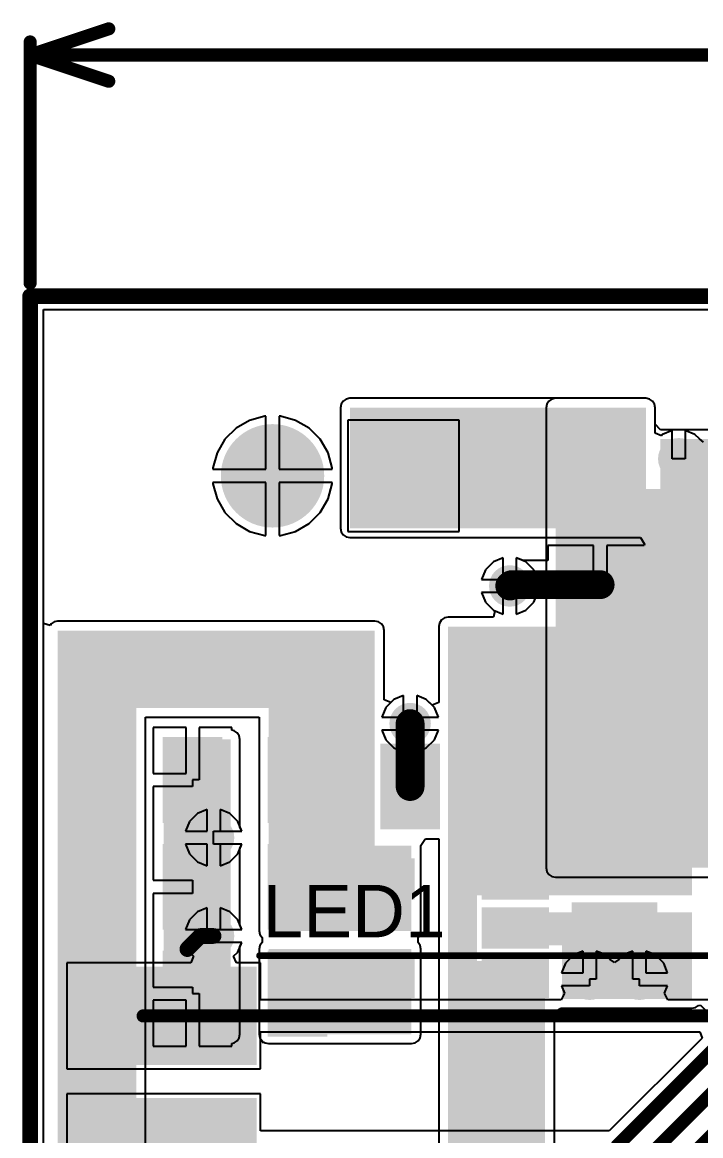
# Model space of a CAD drawing. Header units: millimetres. Extents: x -1231 to 5080, y -1243 to 680.
# Drawn here: x -1.85 to 11.3, y 32.78 to 54.36 of the extents above; entities that cross this region are included whole.
import ezdxf

# ---------------------------------------------------------------- set-up
doc = ezdxf.new("R2010")
doc.units = ezdxf.units.MM
for name, color, linetype in [('BottomLayer', 5, 'Continuous'), ('BottomPaste', 16, 'Continuous'), ('BottomSolder', 6, 'Continuous'), ('Mechanical1', 6, 'Continuous'), ('Mechanical2', 216, 'Continuous'), ('MultiLayer', 9, 'Continuous'), ('PadHoleLayer', 156, 'Continuous'), ('TopLayer', 1, 'Continuous'), ('TopOverlay', 2, 'Continuous'), ('TopPaste', 8, 'Continuous'), ('TopSolder', 216, 'Continuous'), ('ViaHoleLayer', 16, 'Continuous')]:
    doc.layers.add(name, color=color, linetype=linetype)
doc.styles.add('Arial', font='', dxfattribs={"height": 0.2})
doc.styles.get('Arial').set_extended_font_data('Arial')

# ---------------------------------------------------------------- blocks, each defined once
blk = doc.blocks.new('ACDC56_41SURKWA_F01_20')
at = {"layer": 'TopLayer'}
for points in [[(11.2, -9.74), (7.8, -9.74), (7.8, -8.04), (11.2, -8.04)], [(11.2, -12.28), (7.8, -12.28), (7.8, -10.58), (11.2, -10.58)]]:
    blk.add_hatch(color=1, dxfattribs=at).paths.add_polyline_path(points)
at = {"layer": 'TopPaste'}
for points in [[(11.2, -9.74), (7.8, -9.74), (7.8, -8.04), (11.2, -8.04)], [(11.2, -12.28), (7.8, -12.28), (7.8, -10.58), (11.2, -10.58)]]:
    blk.add_hatch(color=8, dxfattribs=at).paths.add_polyline_path(points)
at = {"layer": 'TopSolder'}
for points in [[(11.302, -9.842), (7.698, -9.842), (7.698, -7.938), (11.302, -7.938)], [(11.302, -12.382), (7.698, -12.382), (7.698, -10.478), (11.302, -10.478)]]:
    blk.add_hatch(color=216, dxfattribs=at).paths.add_polyline_path(points)
at = {"layer": 'TopOverlay', "const_width": 0.127}
blk.add_lwpolyline([(7.645, -12.598), (-7.696, -12.598)], dxfattribs=at)
at = {"layer": 'TopOverlay', "const_width": 0.0635}
blk.add_lwpolyline([(7.614, -12.598, 1), (7.677, -12.598, 1)], format="xyb", close=True, dxfattribs=at)
blk = doc.blocks.new('CAP_0805_B_34')
at = {"layer": 'BottomLayer'}
for points in [[(-1.524, 0.762), (-0.508, 0.762), (-0.508, -0.762), (-1.524, -0.762)], [(0.508, 0.762), (1.524, 0.762), (1.524, -0.762), (0.508, -0.762)]]:
    blk.add_hatch(color=5, dxfattribs=at).paths.add_polyline_path(points)
at = {"layer": 'BottomPaste'}
for points in [[(-1.524, 0.762), (-0.508, 0.762), (-0.508, -0.762), (-1.524, -0.762)], [(0.508, 0.762), (1.524, 0.762), (1.524, -0.762), (0.508, -0.762)]]:
    blk.add_hatch(color=16, dxfattribs=at).paths.add_polyline_path(points)
at = {"layer": 'BottomSolder'}
for points in [[(-1.594, 0.832), (-0.438, 0.832), (-0.438, -0.832), (-1.594, -0.832)], [(0.438, 0.832), (1.594, 0.832), (1.594, -0.832), (0.438, -0.832)]]:
    blk.add_hatch(color=6, dxfattribs=at).paths.add_polyline_path(points)
blk = doc.blocks.new('SOT_23_5_B_38')
at = {"layer": 'BottomLayer'}
for points in [[(-1.85, 1.25), (-0.75, 1.25), (-0.75, 0.65), (-1.85, 0.65)], [(0.75, 1.25), (1.85, 1.25), (1.85, 0.65), (0.75, 0.65)], [(-1.85, 0.3), (-0.75, 0.3), (-0.75, -0.3), (-1.85, -0.3)], [(-1.85, -0.65), (-0.75, -0.65), (-0.75, -1.25), (-1.85, -1.25)], [(0.75, -0.65), (1.85, -0.65), (1.85, -1.25), (0.75, -1.25)]]:
    blk.add_hatch(color=5, dxfattribs=at).paths.add_polyline_path(points)
at = {"layer": 'BottomPaste'}
for points in [[(-1.85, 1.25), (-0.75, 1.25), (-0.75, 0.65), (-1.85, 0.65)], [(0.75, 1.25), (1.85, 1.25), (1.85, 0.65), (0.75, 0.65)], [(-1.85, 0.3), (-0.75, 0.3), (-0.75, -0.3), (-1.85, -0.3)], [(-1.85, -0.65), (-0.75, -0.65), (-0.75, -1.25), (-1.85, -1.25)], [(0.75, -0.65), (1.85, -0.65), (1.85, -1.25), (0.75, -1.25)]]:
    blk.add_hatch(color=16, dxfattribs=at).paths.add_polyline_path(points)
at = {"layer": 'BottomSolder'}
for points in [[(-1.952, 1.352), (-0.648, 1.352), (-0.648, 0.548), (-1.952, 0.548)], [(0.648, 1.352), (1.952, 1.352), (1.952, 0.548), (0.648, 0.548)], [(-1.952, 0.402), (-0.648, 0.402), (-0.648, -0.402), (-1.952, -0.402)], [(-1.952, -0.548), (-0.648, -0.548), (-0.648, -1.352), (-1.952, -1.352)], [(0.648, -0.548), (1.952, -0.548), (1.952, -1.352), (0.648, -1.352)]]:
    blk.add_hatch(color=6, dxfattribs=at).paths.add_polyline_path(points)
blk = doc.blocks.new('022232021_B_51')
at = {"layer": 'BottomLayer'}
blk.add_hatch(color=5, dxfattribs=at).paths.add_polyline_path([(-2.17, 0.9), (-0.37, 0.9), (-0.37, -0.9), (-2.17, -0.9)])
h = blk.add_hatch(color=5, dxfattribs=at)
edge = h.paths.add_edge_path()
edge.add_arc((1.27, 0), 0.9, 0, 360)
at = {"layer": 'BottomSolder'}
blk.add_hatch(color=6, dxfattribs=at).paths.add_polyline_path([(-2.272, 1.002), (-0.268, 1.002), (-0.268, -1.002), (-2.272, -1.002)])
h = blk.add_hatch(color=6, dxfattribs=at)
edge = h.paths.add_edge_path()
edge.add_arc((1.27, 0), 1.002, 0, 360)
at = {"layer": 'MultiLayer'}
blk.add_hatch(color=9, dxfattribs=at).paths.add_polyline_path([(-2.17, 0.9), (-0.37, 0.9), (-0.37, -0.9), (-2.17, -0.9)])
h = blk.add_hatch(color=9, dxfattribs=at)
edge = h.paths.add_edge_path()
edge.add_arc((1.27, 0), 0.9, 0, 360)
at = {"layer": 'PadHoleLayer'}
h = blk.add_hatch(color=156, dxfattribs=at)
edge = h.paths.add_edge_path()
edge.add_arc((-1.27, 0), 0.51, 0, 360)
h = blk.add_hatch(color=156, dxfattribs=at)
edge = h.paths.add_edge_path()
edge.add_arc((1.27, 0), 0.51, 0, 360)
at = {"layer": 'TopLayer'}
blk.add_hatch(color=1, dxfattribs=at).paths.add_polyline_path([(-2.17, 0.9), (-0.37, 0.9), (-0.37, -0.9), (-2.17, -0.9)])
h = blk.add_hatch(color=1, dxfattribs=at)
edge = h.paths.add_edge_path()
edge.add_arc((1.27, 0), 0.9, 0, 360)
at = {"layer": 'TopSolder'}
blk.add_hatch(color=216, dxfattribs=at).paths.add_polyline_path([(-2.272, 1.002), (-0.268, 1.002), (-0.268, -1.002), (-2.272, -1.002)])
h = blk.add_hatch(color=216, dxfattribs=at)
edge = h.paths.add_edge_path()
edge.add_arc((1.27, 0), 1.002, 0, 360)
blk = doc.blocks.new('CAP_0805_B_56')
at = {"layer": 'BottomLayer'}
for points in [[(-1.524, 0.762), (-0.508, 0.762), (-0.508, -0.762), (-1.524, -0.762)], [(0.508, 0.762), (1.524, 0.762), (1.524, -0.762), (0.508, -0.762)]]:
    blk.add_hatch(color=5, dxfattribs=at).paths.add_polyline_path(points)
at = {"layer": 'BottomPaste'}
for points in [[(-1.524, 0.762), (-0.508, 0.762), (-0.508, -0.762), (-1.524, -0.762)], [(0.508, 0.762), (1.524, 0.762), (1.524, -0.762), (0.508, -0.762)]]:
    blk.add_hatch(color=16, dxfattribs=at).paths.add_polyline_path(points)
at = {"layer": 'BottomSolder'}
for points in [[(-1.594, 0.832), (-0.438, 0.832), (-0.438, -0.832), (-1.594, -0.832)], [(0.438, 0.832), (1.594, 0.832), (1.594, -0.832), (0.438, -0.832)]]:
    blk.add_hatch(color=6, dxfattribs=at).paths.add_polyline_path(points)
blk = doc.blocks.new('CAP_0805_B_73')
at = {"layer": 'BottomLayer'}
for points in [[(-1.524, 0.762), (-0.508, 0.762), (-0.508, -0.762), (-1.524, -0.762)], [(0.508, 0.762), (1.524, 0.762), (1.524, -0.762), (0.508, -0.762)]]:
    blk.add_hatch(color=5, dxfattribs=at).paths.add_polyline_path(points)
at = {"layer": 'BottomPaste'}
for points in [[(-1.524, 0.762), (-0.508, 0.762), (-0.508, -0.762), (-1.524, -0.762)], [(0.508, 0.762), (1.524, 0.762), (1.524, -0.762), (0.508, -0.762)]]:
    blk.add_hatch(color=16, dxfattribs=at).paths.add_polyline_path(points)
at = {"layer": 'BottomSolder'}
for points in [[(-1.594, 0.832), (-0.438, 0.832), (-0.438, -0.832), (-1.594, -0.832)], [(0.438, 0.832), (1.594, 0.832), (1.594, -0.832), (0.438, -0.832)]]:
    blk.add_hatch(color=6, dxfattribs=at).paths.add_polyline_path(points)
blk = doc.blocks.new('CAP_0805_B_74')
at = {"layer": 'BottomLayer'}
for points in [[(-1.524, 0.762), (-0.508, 0.762), (-0.508, -0.762), (-1.524, -0.762)], [(0.508, 0.762), (1.524, 0.762), (1.524, -0.762), (0.508, -0.762)]]:
    blk.add_hatch(color=5, dxfattribs=at).paths.add_polyline_path(points)
at = {"layer": 'BottomPaste'}
for points in [[(-1.524, 0.762), (-0.508, 0.762), (-0.508, -0.762), (-1.524, -0.762)], [(0.508, 0.762), (1.524, 0.762), (1.524, -0.762), (0.508, -0.762)]]:
    blk.add_hatch(color=16, dxfattribs=at).paths.add_polyline_path(points)
at = {"layer": 'BottomSolder'}
for points in [[(-1.594, 0.832), (-0.438, 0.832), (-0.438, -0.832), (-1.594, -0.832)], [(0.438, 0.832), (1.594, 0.832), (1.594, -0.832), (0.438, -0.832)]]:
    blk.add_hatch(color=6, dxfattribs=at).paths.add_polyline_path(points)
blk = doc.blocks.new('CAP_0805_B_75')
at = {"layer": 'BottomLayer'}
for points in [[(-1.524, 0.762), (-0.508, 0.762), (-0.508, -0.762), (-1.524, -0.762)], [(0.508, 0.762), (1.524, 0.762), (1.524, -0.762), (0.508, -0.762)]]:
    blk.add_hatch(color=5, dxfattribs=at).paths.add_polyline_path(points)
at = {"layer": 'BottomPaste'}
for points in [[(-1.524, 0.762), (-0.508, 0.762), (-0.508, -0.762), (-1.524, -0.762)], [(0.508, 0.762), (1.524, 0.762), (1.524, -0.762), (0.508, -0.762)]]:
    blk.add_hatch(color=16, dxfattribs=at).paths.add_polyline_path(points)
at = {"layer": 'BottomSolder'}
for points in [[(-1.594, 0.832), (-0.438, 0.832), (-0.438, -0.832), (-1.594, -0.832)], [(0.438, 0.832), (1.594, 0.832), (1.594, -0.832), (0.438, -0.832)]]:
    blk.add_hatch(color=6, dxfattribs=at).paths.add_polyline_path(points)
blk = doc.blocks.new('CAP_0805_B_76')
at = {"layer": 'BottomLayer'}
for points in [[(-1.524, 0.762), (-0.508, 0.762), (-0.508, -0.762), (-1.524, -0.762)], [(0.508, 0.762), (1.524, 0.762), (1.524, -0.762), (0.508, -0.762)]]:
    blk.add_hatch(color=5, dxfattribs=at).paths.add_polyline_path(points)
at = {"layer": 'BottomPaste'}
for points in [[(-1.524, 0.762), (-0.508, 0.762), (-0.508, -0.762), (-1.524, -0.762)], [(0.508, 0.762), (1.524, 0.762), (1.524, -0.762), (0.508, -0.762)]]:
    blk.add_hatch(color=16, dxfattribs=at).paths.add_polyline_path(points)
at = {"layer": 'BottomSolder'}
for points in [[(-1.594, 0.832), (-0.438, 0.832), (-0.438, -0.832), (-1.594, -0.832)], [(0.438, 0.832), (1.594, 0.832), (1.594, -0.832), (0.438, -0.832)]]:
    blk.add_hatch(color=6, dxfattribs=at).paths.add_polyline_path(points)
blk = doc.blocks.new('CAP_0805_B_77')
at = {"layer": 'BottomLayer'}
for points in [[(-1.524, 0.762), (-0.508, 0.762), (-0.508, -0.762), (-1.524, -0.762)], [(0.508, 0.762), (1.524, 0.762), (1.524, -0.762), (0.508, -0.762)]]:
    blk.add_hatch(color=5, dxfattribs=at).paths.add_polyline_path(points)
at = {"layer": 'BottomPaste'}
for points in [[(-1.524, 0.762), (-0.508, 0.762), (-0.508, -0.762), (-1.524, -0.762)], [(0.508, 0.762), (1.524, 0.762), (1.524, -0.762), (0.508, -0.762)]]:
    blk.add_hatch(color=16, dxfattribs=at).paths.add_polyline_path(points)
at = {"layer": 'BottomSolder'}
for points in [[(-1.594, 0.832), (-0.438, 0.832), (-0.438, -0.832), (-1.594, -0.832)], [(0.438, 0.832), (1.594, 0.832), (1.594, -0.832), (0.438, -0.832)]]:
    blk.add_hatch(color=6, dxfattribs=at).paths.add_polyline_path(points)

msp = doc.modelspace()

# ---------------------------------------------------------------- hatches: boundary and pattern name
at = {"layer": 'BottomLayer'}
for points in [[(4.496, 44.552), (10.236, 44.552), (10.236, 46.888), (4.496, 46.888)], [(10.516, 43.764), (12.192, 43.764), (12.192, 46.279), (10.516, 46.279)], [(-1.168, 24.257), (0.356, 24.257), (0.356, 42.57), (-1.168, 42.57)], [(-1.168, 41.072), (4.978, 41.072), (4.978, 42.57), (-1.168, 42.57)], [(2.921, 36.749), (4.978, 36.749), (4.978, 42.57), (2.921, 42.57)], [(6.401, 35.535), (6.96, 35.535), (6.96, 42.647), (6.401, 42.647)], [(6.858, 37.44), (11.125, 37.44), (11.125, 42.647), (6.858, 42.647)], [(0.889, 34.747), (2.184, 34.747), (2.184, 40.462), (0.889, 40.462)], [(2.921, 36.749), (5.69, 36.749), (5.69, 38.4), (2.921, 38.4)], [(7.163, 36.474), (11.125, 36.474), (11.125, 37.109), (7.163, 37.109)], [(8.611, 35.433), (11.125, 35.433), (11.125, 37.109), (8.611, 37.109)], [(2.921, 34.747), (5.69, 34.747), (5.69, 36.398), (2.921, 36.398)], [(6.401, 19.228), (8.28, 19.228), (8.28, 36.17), (6.401, 36.17)]]:
    msp.add_hatch(color=5, dxfattribs=at).paths.add_polyline_path(points)
h = msp.add_hatch(color=5, dxfattribs=at)
edge = h.paths.add_edge_path()
edge.add_arc((8.865, 46.457), 0.3, 0, 360)
h = msp.add_hatch(color=5, dxfattribs=at)
edge = h.paths.add_edge_path()
edge.add_arc((9.83, 46.457), 0.3, 0, 360)
h = msp.add_hatch(color=5, dxfattribs=at)
edge = h.paths.add_edge_path()
edge.add_arc((10.871, 45.898), 0.3, 0, 360)
h = msp.add_hatch(color=5, dxfattribs=at)
edge = h.paths.add_edge_path()
edge.add_arc((7.595, 43.434), 0.3, 0, 360)
h = msp.add_hatch(color=5, dxfattribs=at)
edge = h.paths.add_edge_path()
edge.add_arc((5.664, 40.767), 0.3, 0, 360)
h = msp.add_hatch(color=5, dxfattribs=at)
edge = h.paths.add_edge_path()
edge.add_arc((10.77, 39.37), 0.3, 0, 360)
h = msp.add_hatch(color=5, dxfattribs=at)
edge = h.paths.add_edge_path()
edge.add_arc((1.854, 38.557), 0.3, 0, 360)
h = msp.add_hatch(color=5, dxfattribs=at)
edge = h.paths.add_edge_path()
edge.add_arc((10.77, 38.405), 0.3, 0, 360)
h = msp.add_hatch(color=5, dxfattribs=at)
edge = h.paths.add_edge_path()
edge.add_arc((1.854, 36.652), 0.3, 0, 360)
h = msp.add_hatch(color=5, dxfattribs=at)
edge = h.paths.add_edge_path()
edge.add_arc((9.144, 35.814), 0.3, 0, 360)
h = msp.add_hatch(color=5, dxfattribs=at)
edge = h.paths.add_edge_path()
edge.add_arc((10.109, 35.814), 0.3, 0, 360)
at = {"layer": 'BottomSolder'}
h = msp.add_hatch(color=6, dxfattribs=at)
edge = h.paths.add_edge_path()
edge.add_arc((8.865, 46.457), 0.402, 0, 360)
h = msp.add_hatch(color=6, dxfattribs=at)
edge = h.paths.add_edge_path()
edge.add_arc((9.83, 46.457), 0.402, 0, 360)
h = msp.add_hatch(color=6, dxfattribs=at)
edge = h.paths.add_edge_path()
edge.add_arc((10.871, 45.898), 0.402, 0, 360)
h = msp.add_hatch(color=6, dxfattribs=at)
edge = h.paths.add_edge_path()
edge.add_arc((7.595, 43.434), 0.402, 0, 360)
h = msp.add_hatch(color=6, dxfattribs=at)
edge = h.paths.add_edge_path()
edge.add_arc((5.664, 40.767), 0.402, 0, 360)
h = msp.add_hatch(color=6, dxfattribs=at)
edge = h.paths.add_edge_path()
edge.add_arc((10.77, 39.37), 0.402, 0, 360)
h = msp.add_hatch(color=6, dxfattribs=at)
edge = h.paths.add_edge_path()
edge.add_arc((1.854, 38.557), 0.402, 0, 360)
h = msp.add_hatch(color=6, dxfattribs=at)
edge = h.paths.add_edge_path()
edge.add_arc((10.77, 38.405), 0.402, 0, 360)
h = msp.add_hatch(color=6, dxfattribs=at)
edge = h.paths.add_edge_path()
edge.add_arc((1.854, 36.652), 0.402, 0, 360)
h = msp.add_hatch(color=6, dxfattribs=at)
edge = h.paths.add_edge_path()
edge.add_arc((9.144, 35.814), 0.402, 0, 360)
h = msp.add_hatch(color=6, dxfattribs=at)
edge = h.paths.add_edge_path()
edge.add_arc((10.109, 35.814), 0.402, 0, 360)
at = {"layer": 'TopLayer'}
for points in [[(8.484, 37.973), (10.236, 37.973), (10.236, 46.888), (8.484, 46.888)], [(8.611, 43.79), (17.958, 43.79), (17.958, 45.314), (8.611, 45.314)], [(8.611, 37.973), (12.548, 37.973), (12.548, 44.806), (8.611, 44.806)]]:
    msp.add_hatch(color=1, dxfattribs=at).paths.add_polyline_path(points)
h = msp.add_hatch(color=1, dxfattribs=at)
edge = h.paths.add_edge_path()
edge.add_arc((8.865, 46.457), 0.3, 0, 360)
h = msp.add_hatch(color=1, dxfattribs=at)
edge = h.paths.add_edge_path()
edge.add_arc((9.83, 46.457), 0.3, 0, 360)
h = msp.add_hatch(color=1, dxfattribs=at)
edge = h.paths.add_edge_path()
edge.add_arc((10.871, 45.898), 0.3, 0, 360)
h = msp.add_hatch(color=1, dxfattribs=at)
edge = h.paths.add_edge_path()
edge.add_arc((7.595, 43.434), 0.3, 0, 360)
h = msp.add_hatch(color=1, dxfattribs=at)
edge = h.paths.add_edge_path()
edge.add_arc((5.664, 40.767), 0.3, 0, 360)
h = msp.add_hatch(color=1, dxfattribs=at)
edge = h.paths.add_edge_path()
edge.add_arc((10.77, 39.37), 0.3, 0, 360)
h = msp.add_hatch(color=1, dxfattribs=at)
edge = h.paths.add_edge_path()
edge.add_arc((1.854, 38.557), 0.3, 0, 360)
h = msp.add_hatch(color=1, dxfattribs=at)
edge = h.paths.add_edge_path()
edge.add_arc((10.77, 38.405), 0.3, 0, 360)
h = msp.add_hatch(color=1, dxfattribs=at)
edge = h.paths.add_edge_path()
edge.add_arc((1.854, 36.652), 0.3, 0, 360)
h = msp.add_hatch(color=1, dxfattribs=at)
edge = h.paths.add_edge_path()
edge.add_arc((9.144, 35.814), 0.3, 0, 360)
h = msp.add_hatch(color=1, dxfattribs=at)
edge = h.paths.add_edge_path()
edge.add_arc((10.109, 35.814), 0.3, 0, 360)
at = {"layer": 'TopSolder'}
h = msp.add_hatch(color=216, dxfattribs=at)
edge = h.paths.add_edge_path()
edge.add_arc((8.865, 46.457), 0.402, 0, 360)
h = msp.add_hatch(color=216, dxfattribs=at)
edge = h.paths.add_edge_path()
edge.add_arc((9.83, 46.457), 0.402, 0, 360)
h = msp.add_hatch(color=216, dxfattribs=at)
edge = h.paths.add_edge_path()
edge.add_arc((10.871, 45.898), 0.402, 0, 360)
h = msp.add_hatch(color=216, dxfattribs=at)
edge = h.paths.add_edge_path()
edge.add_arc((7.595, 43.434), 0.402, 0, 360)
h = msp.add_hatch(color=216, dxfattribs=at)
edge = h.paths.add_edge_path()
edge.add_arc((5.664, 40.767), 0.402, 0, 360)
h = msp.add_hatch(color=216, dxfattribs=at)
edge = h.paths.add_edge_path()
edge.add_arc((10.77, 39.37), 0.402, 0, 360)
h = msp.add_hatch(color=216, dxfattribs=at)
edge = h.paths.add_edge_path()
edge.add_arc((1.854, 38.557), 0.402, 0, 360)
h = msp.add_hatch(color=216, dxfattribs=at)
edge = h.paths.add_edge_path()
edge.add_arc((10.77, 38.405), 0.402, 0, 360)
h = msp.add_hatch(color=216, dxfattribs=at)
edge = h.paths.add_edge_path()
edge.add_arc((1.854, 36.652), 0.402, 0, 360)
h = msp.add_hatch(color=216, dxfattribs=at)
edge = h.paths.add_edge_path()
edge.add_arc((9.144, 35.814), 0.402, 0, 360)
h = msp.add_hatch(color=216, dxfattribs=at)
edge = h.paths.add_edge_path()
edge.add_arc((10.109, 35.814), 0.402, 0, 360)
at = {"layer": 'ViaHoleLayer'}
h = msp.add_hatch(color=16, dxfattribs=at)
edge = h.paths.add_edge_path()
edge.add_arc((8.865, 46.457), 0.15, 0, 360)
h = msp.add_hatch(color=16, dxfattribs=at)
edge = h.paths.add_edge_path()
edge.add_arc((9.83, 46.457), 0.15, 0, 360)
h = msp.add_hatch(color=16, dxfattribs=at)
edge = h.paths.add_edge_path()
edge.add_arc((10.871, 45.898), 0.15, 0, 360)
h = msp.add_hatch(color=16, dxfattribs=at)
edge = h.paths.add_edge_path()
edge.add_arc((7.595, 43.434), 0.15, 0, 360)
h = msp.add_hatch(color=16, dxfattribs=at)
edge = h.paths.add_edge_path()
edge.add_arc((5.664, 40.767), 0.15, 0, 360)
h = msp.add_hatch(color=16, dxfattribs=at)
edge = h.paths.add_edge_path()
edge.add_arc((10.77, 39.37), 0.15, 0, 360)
h = msp.add_hatch(color=16, dxfattribs=at)
edge = h.paths.add_edge_path()
edge.add_arc((1.854, 38.557), 0.15, 0, 360)
h = msp.add_hatch(color=16, dxfattribs=at)
edge = h.paths.add_edge_path()
edge.add_arc((10.77, 38.405), 0.15, 0, 360)
h = msp.add_hatch(color=16, dxfattribs=at)
edge = h.paths.add_edge_path()
edge.add_arc((1.854, 36.652), 0.15, 0, 360)
h = msp.add_hatch(color=16, dxfattribs=at)
edge = h.paths.add_edge_path()
edge.add_arc((9.144, 35.814), 0.15, 0, 360)
h = msp.add_hatch(color=16, dxfattribs=at)
edge = h.paths.add_edge_path()
edge.add_arc((10.109, 35.814), 0.15, 0, 360)

# ---------------------------------------------------------------- linework, layer by layer
at = {"layer": 'BottomLayer'}
for p, q in [((-1.443, 42.704), (-1.443, 48.788)), ((-1.443, 48.788), (99.639, 48.788)), ((4.426, 47.056), (4.368, 47.017)), ((4.496, 47.07), (4.426, 47.056)), ((10.236, 47.07), (4.496, 47.07)), ((10.306, 47.056), (10.236, 47.07)), ((10.364, 47.017), (10.306, 47.056)), ((4.328, 46.958), (4.315, 46.888)), ((4.315, 46.888), (4.315, 44.552)), ((4.368, 47.017), (4.328, 46.958)), ((10.404, 46.958), (10.364, 47.017)), ((10.417, 46.888), (10.404, 46.958)), ((10.417, 46.568), (10.417, 46.888)), ((2.552, 46.643), (2.289, 46.491)), ((2.845, 46.722), (2.552, 46.643)), ((2.87, 46.722), (2.845, 46.722)), ((2.87, 45.695), (2.87, 46.722)), ((3.149, 46.722), (3.124, 46.722)), ((3.124, 46.722), (3.124, 45.695)), ((3.443, 46.643), (3.149, 46.722)), ((3.706, 46.491), (3.443, 46.643)), ((2.289, 46.491), (2.074, 46.276)), ((3.921, 46.276), (3.706, 46.491)), ((10.516, 46.46), (10.417, 46.568)), ((12.192, 46.46), (10.516, 46.46)), ((2.074, 46.276), (1.922, 46.013)), ((4.073, 46.013), (3.921, 46.276)), ((1.922, 46.013), (1.843, 45.72)), ((4.151, 45.72), (4.073, 46.013)), ((1.843, 45.72), (1.843, 45.695)), ((1.843, 45.695), (2.87, 45.695)), ((3.124, 45.695), (4.151, 45.695)), ((4.151, 45.695), (4.151, 45.72)), ((2.87, 45.441), (1.843, 45.441)), ((1.843, 45.441), (1.843, 45.416)), ((1.843, 45.416), (1.922, 45.122)), ((2.87, 44.414), (2.87, 45.441)), ((4.151, 45.441), (3.124, 45.441)), ((3.124, 45.441), (3.124, 44.414)), ((4.073, 45.122), (4.151, 45.416)), ((4.151, 45.416), (4.151, 45.441)), ((1.922, 45.122), (2.074, 44.859)), ((3.921, 44.859), (4.073, 45.122)), ((2.074, 44.859), (2.289, 44.644)), ((3.706, 44.644), (3.921, 44.859)), ((2.289, 44.644), (2.552, 44.492)), ((2.552, 44.492), (2.845, 44.414)), ((3.149, 44.414), (3.443, 44.492)), ((3.443, 44.492), (3.706, 44.644)), ((4.315, 44.552), (4.328, 44.482)), ((4.328, 44.482), (4.368, 44.423)), ((2.845, 44.414), (2.87, 44.414)), ((3.124, 44.414), (3.149, 44.414)), ((4.368, 44.423), (4.426, 44.384)), ((4.426, 44.384), (4.496, 44.37)), ((4.496, 44.37), (10.127, 44.37)), ((10.127, 44.37), (10.21, 44.243)), ((10.21, 44.243), (10.2, 44.221)), ((9.22, 44.221), (8.331, 44.221)), ((8.331, 44.221), (8.331, 43.926)), ((9.22, 43.459), (9.22, 44.221)), ((10.2, 44.221), (9.474, 44.221)), ((9.474, 44.221), (9.474, 43.459)), ((7.281, 43.904), (7.125, 43.748)), ((7.468, 43.981), (7.281, 43.904)), ((7.468, 43.561), (7.468, 43.981)), ((7.856, 43.926), (7.722, 43.981)), ((7.722, 43.981), (7.722, 43.434)), ((8.331, 43.926), (7.856, 43.926)), ((7.125, 43.748), (7.048, 43.561)), ((7.048, 43.561), (7.468, 43.561)), ((7.722, 43.434), (7.595, 43.434)), ((7.595, 43.434), (7.595, 43.307)), ((9.474, 43.459), (9.22, 43.459)), ((7.595, 43.307), (7.048, 43.307)), ((7.048, 43.307), (7.125, 43.12)), ((7.125, 43.12), (7.281, 42.964)), ((7.304, 42.955), (7.278, 42.828)), ((7.281, 42.964), (7.304, 42.955)), ((-1.238, 42.738), (-1.297, 42.699)), ((-1.168, 42.752), (-1.238, 42.738)), ((4.978, 42.752), (-1.168, 42.752)), ((5.048, 42.738), (4.978, 42.752)), ((5.107, 42.699), (5.048, 42.738)), ((6.273, 42.775), (6.233, 42.716)), ((6.331, 42.814), (6.273, 42.775)), ((6.401, 42.828), (6.331, 42.814)), ((7.278, 42.828), (6.401, 42.828)), ((-1.316, 42.67), (-1.443, 42.704)), ((-1.297, 42.699), (-1.316, 42.67)), ((5.146, 42.64), (5.107, 42.699)), ((5.16, 42.57), (5.146, 42.64)), ((5.16, 41.226), (5.16, 42.57)), ((6.233, 42.716), (6.22, 42.647)), ((6.22, 42.647), (6.22, 41.175)), ((5.287, 41.173), (5.16, 41.226)), ((5.35, 41.237), (5.287, 41.173)), ((5.537, 41.314), (5.35, 41.237)), ((5.537, 40.767), (5.537, 41.314)), ((5.978, 41.237), (5.791, 41.314)), ((5.791, 41.314), (5.791, 40.767)), ((6.093, 41.122), (5.978, 41.237)), ((6.22, 41.175), (6.093, 41.122)), ((0.537, 26.648), (0.537, 40.891)), ((0.537, 40.891), (2.74, 40.891)), ((2.74, 40.891), (2.74, 38.4)), ((1.321, 40.691), (0.686, 40.691)), ((0.686, 40.691), (0.686, 39.802)), ((1.321, 39.802), (1.321, 40.691)), ((2.21, 40.691), (1.575, 40.691)), ((1.575, 40.691), (1.575, 39.675)), ((2.21, 40.638), (2.21, 40.691)), ((2.254, 40.63), (2.21, 40.638)), ((2.313, 40.59), (2.254, 40.63)), ((2.352, 40.532), (2.313, 40.59)), ((5.791, 40.767), (5.537, 40.767)), ((2.366, 40.462), (2.352, 40.532)), ((2.366, 38.77), (2.366, 40.462)), ((0.686, 39.802), (1.321, 39.802)), ((1.448, 39.548), (0.686, 39.548)), ((0.686, 39.548), (0.686, 38.748)), ((1.575, 39.675), (1.448, 39.675)), ((1.448, 39.675), (1.448, 39.548)), ((0.686, 38.748), (0.686, 38.659)), ((0.686, 38.659), (0.686, 38.659)), ((0.686, 38.659), (0.686, 38.621)), ((0.686, 38.621), (0.686, 38.621)), ((0.686, 38.621), (0.686, 37.732)), ((1.854, 38.43), (1.854, 38.684)), ((1.854, 38.684), (2.401, 38.684)), ((2.401, 38.684), (2.366, 38.77)), ((2.401, 38.43), (1.854, 38.43)), ((2.366, 38.344), (2.401, 38.43)), ((5.87, 38.405), (5.951, 38.524)), ((5.871, 38.4), (5.87, 38.405)), ((5.951, 38.524), (5.964, 38.532)), ((5.964, 38.532), (6.22, 38.532)), ((6.22, 38.532), (6.22, 36.17)), ((2.366, 36.865), (2.366, 38.344)), ((2.74, 38.4), (2.74, 36.749)), ((5.871, 36.749), (5.871, 38.4)), ((0.686, 37.732), (1.448, 37.732)), ((1.448, 37.732), (1.448, 37.478)), ((1.448, 37.478), (0.686, 37.478)), ((0.686, 37.478), (0.686, 36.678)), ((0.686, 36.678), (0.686, 36.589)), ((1.854, 36.525), (1.854, 36.779)), ((1.854, 36.779), (2.401, 36.779)), ((2.401, 36.779), (2.366, 36.865)), ((2.74, 36.749), (2.754, 36.679)), ((2.754, 36.679), (2.793, 36.621)), ((5.818, 36.621), (5.857, 36.679)), ((5.857, 36.679), (5.871, 36.749)), ((0.686, 36.589), (0.686, 36.589)), ((0.686, 36.589), (0.686, 36.551)), ((0.686, 36.551), (0.686, 36.551)), ((0.686, 36.551), (0.686, 35.662)), ((2.401, 36.525), (1.854, 36.525)), ((2.366, 36.439), (2.401, 36.525)), ((2.754, 36.468), (2.74, 36.398)), ((2.793, 36.526), (2.754, 36.468)), ((2.793, 36.621), (2.793, 36.526)), ((5.818, 36.526), (5.818, 36.621)), ((5.857, 36.468), (5.818, 36.526)), ((5.871, 36.398), (5.857, 36.468)), ((2.366, 34.747), (2.366, 36.439)), ((2.74, 36.398), (2.74, 34.747)), ((5.871, 34.747), (5.871, 36.398)), ((6.22, 36.17), (6.22, 35.535)), ((0.686, 35.662), (1.448, 35.662)), ((1.448, 35.662), (1.448, 35.535)), ((1.321, 35.408), (0.686, 35.408)), ((0.686, 35.408), (0.686, 34.519)), ((1.321, 34.519), (1.321, 35.408)), ((1.448, 35.535), (1.575, 35.535)), ((1.575, 35.535), (1.575, 34.519)), ((6.22, 35.535), (6.22, 26.699)), ((8.462, 35.166), (8.48, 35.189)), ((8.48, 35.189), (8.589, 35.256)), ((8.589, 35.256), (8.611, 35.252)), ((8.611, 35.252), (11.125, 35.252)), ((11.125, 35.252), (11.195, 35.266)), ((11.195, 35.266), (11.253, 35.305)), ((11.253, 35.305), (11.292, 35.309)), ((11.292, 35.309), (13.495, 33.105)), ((8.462, 19.765), (8.462, 35.166)), ((2.352, 34.678), (2.366, 34.747)), ((2.74, 34.747), (2.754, 34.678)), ((5.857, 34.678), (5.871, 34.747)), ((2.21, 34.571), (2.254, 34.58)), ((2.21, 34.519), (2.21, 34.571)), ((2.254, 34.58), (2.313, 34.619)), ((2.313, 34.619), (2.352, 34.678)), ((2.754, 34.678), (2.793, 34.619)), ((2.793, 34.619), (2.794, 34.618)), ((2.794, 34.618), (2.794, 34.595)), ((2.794, 34.595), (2.829, 34.595)), ((2.829, 34.595), (2.852, 34.58)), ((2.852, 34.58), (2.921, 34.566)), ((2.921, 34.566), (5.69, 34.566)), ((5.69, 34.566), (5.759, 34.58)), ((5.759, 34.58), (5.818, 34.619)), ((5.818, 34.619), (5.857, 34.678)), ((0.686, 34.519), (1.321, 34.519)), ((1.575, 34.519), (2.21, 34.519))]:
    msp.add_line(p, q, dxfattribs=at)
for points, const_width in [([(7.595, 43.434), (7.606, 43.434)], 0.559), ([(7.606, 43.434), (7.631, 43.459)], 0.559), ([(7.631, 43.459), (9.347, 43.459)], 0.559), ([(5.664, 39.548), (5.664, 40.767)], 0.559), ([(1.346, 36.398), (1.6, 36.652)], 0.305), ([(1.6, 36.652), (1.854, 36.652)], 0.305)]:
    msp.add_lwpolyline(points, dxfattribs=dict(at, const_width=const_width))
for points, const_width in [([(7.455, 43.434, 1), (7.734, 43.434, 1)], 0.279), ([(7.466, 43.434, 1), (7.745, 43.434, 1)], 0.279), ([(7.466, 43.434, 1), (7.745, 43.434, 1)], 0.279), ([(7.491, 43.459, 1), (7.771, 43.459, 1)], 0.279), ([(7.491, 43.459, 1), (7.771, 43.459, 1)], 0.279), ([(9.207, 43.459, 1), (9.487, 43.459, 1)], 0.279), ([(5.524, 40.767, 1), (5.804, 40.767, 1)], 0.279), ([(5.524, 39.548, 1), (5.804, 39.548, 1)], 0.279), ([(1.524, 36.652, 1), (1.676, 36.652, 1)], 0.152), ([(1.524, 36.652, 1), (1.676, 36.652, 1)], 0.152), ([(1.778, 36.652, 1), (1.93, 36.652, 1)], 0.152), ([(1.27, 36.398, 1), (1.422, 36.398, 1)], 0.152)]:
    msp.add_lwpolyline(points, format="xyb", close=True, dxfattribs=dict(at, const_width=const_width))
at = {"layer": 'Mechanical1', "const_width": 0.254}
for points in [[(-1.702, 53.721), (-0.178, 54.229)], [(-1.702, 49.301), (-1.702, 53.975)], [(-1.702, 53.721), (-0.178, 53.213)], [(-1.702, 53.721), (42.443, 53.721)]]:
    msp.add_lwpolyline(points, dxfattribs=at)
at = {"layer": 'Mechanical1', "const_width": 0.127}
for points in [[(-0.241, 54.229, 1), (-0.114, 54.229, 1)], [(-1.765, 53.975, 1), (-1.638, 53.975, 1)], [(-1.765, 53.721, 1), (-1.638, 53.721, 1)], [(-1.765, 53.721, 1), (-1.638, 53.721, 1)], [(-1.765, 53.721, 1), (-1.638, 53.721, 1)], [(-0.241, 53.213, 1), (-0.114, 53.213, 1)], [(-1.765, 49.301, 1), (-1.638, 49.301, 1)]]:
    msp.add_lwpolyline(points, format="xyb", close=True, dxfattribs=at)
at = {"layer": 'Mechanical2', "const_width": 0.305}
for points in [[(-1.702, -1.753), (-1.702, 49.047)], [(-1.702, 49.047), (99.898, 49.047)]]:
    msp.add_lwpolyline(points, dxfattribs=at)
at = {"layer": 'Mechanical2', "const_width": 0.152}
msp.add_lwpolyline([(-1.778, 49.047, 1), (-1.626, 49.047, 1)], format="xyb", close=True, dxfattribs=at)
msp.add_lwpolyline([(-1.778, 49.047, 1), (-1.626, 49.047, 1)], format="xyb", close=True, dxfattribs=at)
at = {"layer": 'TopLayer'}
for p, q in [((-1.443, -1.494), (-1.443, 48.788)), ((-1.443, 48.788), (42.443, 48.788)), ((8.414, 47.056), (8.355, 47.017)), ((8.484, 47.07), (8.414, 47.056)), ((10.236, 47.07), (8.484, 47.07)), ((10.306, 47.056), (10.236, 47.07)), ((10.364, 47.017), (10.306, 47.056)), ((8.316, 46.958), (8.302, 46.888)), ((8.302, 46.888), (8.302, 37.973)), ((8.355, 47.017), (8.316, 46.958)), ((10.404, 46.958), (10.364, 47.017)), ((10.417, 46.888), (10.404, 46.958)), ((10.417, 46.393), (10.417, 46.888)), ((2.552, 46.643), (2.289, 46.491)), ((2.845, 46.722), (2.552, 46.643)), ((2.87, 46.722), (2.845, 46.722)), ((2.87, 45.695), (2.87, 46.722)), ((3.149, 46.722), (3.124, 46.722)), ((3.124, 46.722), (3.124, 45.695)), ((3.443, 46.643), (3.149, 46.722)), ((3.706, 46.491), (3.443, 46.643)), ((6.615, 46.645), (4.459, 46.645)), ((4.459, 46.645), (4.459, 44.49)), ((6.615, 44.49), (6.615, 46.645)), ((2.289, 46.491), (2.074, 46.276)), ((3.921, 46.276), (3.706, 46.491)), ((10.535, 46.345), (10.417, 46.393)), ((10.744, 46.445), (10.557, 46.367)), ((10.744, 45.898), (10.744, 46.445)), ((11.185, 46.367), (10.998, 46.445)), ((10.998, 46.445), (10.998, 45.898)), ((2.074, 46.276), (1.922, 46.013)), ((4.073, 46.013), (3.921, 46.276)), ((10.557, 46.367), (10.535, 46.345)), ((11.271, 46.282), (11.185, 46.367)), ((11.354, 46.221), (11.271, 46.282)), ((1.922, 46.013), (1.843, 45.72)), ((4.151, 45.72), (4.073, 46.013)), ((10.998, 45.898), (10.744, 45.898)), ((1.843, 45.72), (1.843, 45.695)), ((1.843, 45.695), (2.87, 45.695)), ((3.124, 45.695), (4.151, 45.695)), ((4.151, 45.695), (4.151, 45.72)), ((2.87, 45.441), (1.843, 45.441)), ((1.843, 45.441), (1.843, 45.416)), ((1.843, 45.416), (1.922, 45.122)), ((2.87, 44.414), (2.87, 45.441)), ((4.151, 45.441), (3.124, 45.441)), ((3.124, 45.441), (3.124, 44.414)), ((4.073, 45.122), (4.151, 45.416)), ((4.151, 45.416), (4.151, 45.441)), ((1.922, 45.122), (2.074, 44.859)), ((3.921, 44.859), (4.073, 45.122)), ((2.074, 44.859), (2.289, 44.644)), ((3.706, 44.644), (3.921, 44.859)), ((2.289, 44.644), (2.552, 44.492)), ((2.552, 44.492), (2.845, 44.414)), ((3.149, 44.414), (3.443, 44.492)), ((3.443, 44.492), (3.706, 44.644)), ((4.459, 44.49), (6.615, 44.49)), ((2.845, 44.414), (2.87, 44.414)), ((3.124, 44.414), (3.149, 44.414)), ((7.281, 43.904), (7.125, 43.748)), ((7.468, 43.981), (7.281, 43.904)), ((7.468, 43.561), (7.468, 43.981)), ((7.908, 43.904), (7.722, 43.981)), ((7.722, 43.981), (7.722, 43.561)), ((8.064, 43.748), (7.908, 43.904)), ((7.125, 43.748), (7.048, 43.561)), ((8.142, 43.561), (8.064, 43.748)), ((7.048, 43.561), (7.468, 43.561)), ((7.722, 43.561), (8.142, 43.561)), ((7.468, 43.307), (7.048, 43.307)), ((7.048, 43.307), (7.125, 43.12)), ((7.468, 42.887), (7.468, 43.307)), ((8.142, 43.307), (7.722, 43.307)), ((7.722, 43.307), (7.722, 42.887)), ((8.064, 43.12), (8.142, 43.307)), ((7.125, 43.12), (7.281, 42.964)), ((7.281, 42.964), (7.468, 42.887)), ((7.722, 42.887), (7.908, 42.964)), ((7.908, 42.964), (8.064, 43.12)), ((5.35, 41.237), (5.195, 41.081)), ((5.537, 41.314), (5.35, 41.237)), ((5.537, 40.894), (5.537, 41.314)), ((5.978, 41.237), (5.791, 41.314)), ((5.791, 41.314), (5.791, 40.894)), ((6.134, 41.081), (5.978, 41.237)), ((5.195, 41.081), (5.117, 40.894)), ((6.211, 40.894), (6.134, 41.081)), ((5.117, 40.894), (5.537, 40.894)), ((5.791, 40.894), (6.211, 40.894)), ((5.537, 40.64), (5.117, 40.64)), ((5.117, 40.64), (5.195, 40.453)), ((5.537, 40.22), (5.537, 40.64)), ((6.211, 40.64), (5.791, 40.64)), ((5.791, 40.64), (5.791, 40.22)), ((6.134, 40.453), (6.211, 40.64)), ((5.195, 40.453), (5.35, 40.297)), ((5.978, 40.297), (6.134, 40.453)), ((5.35, 40.297), (5.537, 40.22)), ((5.791, 40.22), (5.978, 40.297)), ((1.727, 39.104), (1.54, 39.027)), ((1.727, 38.684), (1.727, 39.104)), ((2.168, 39.027), (1.981, 39.104)), ((1.981, 39.104), (1.981, 38.684)), ((1.385, 38.871), (1.307, 38.684)), ((1.54, 39.027), (1.385, 38.871)), ((2.324, 38.871), (2.168, 39.027)), ((2.401, 38.684), (2.324, 38.871)), ((1.307, 38.684), (1.727, 38.684)), ((1.981, 38.684), (2.401, 38.684)), ((1.727, 38.43), (1.307, 38.43)), ((1.307, 38.43), (1.385, 38.243)), ((1.727, 38.01), (1.727, 38.43)), ((2.401, 38.43), (1.981, 38.43)), ((1.981, 38.43), (1.981, 38.01)), ((2.324, 38.243), (2.401, 38.43)), ((1.385, 38.243), (1.54, 38.088)), ((2.168, 38.088), (2.324, 38.243)), ((1.54, 38.088), (1.727, 38.01)), ((1.981, 38.01), (2.168, 38.088)), ((8.302, 37.973), (8.316, 37.904)), ((8.316, 37.904), (8.355, 37.845)), ((8.355, 37.845), (8.414, 37.806)), ((8.414, 37.806), (8.484, 37.792)), ((8.484, 37.792), (12.548, 37.792)), ((1.54, 37.122), (1.385, 36.966)), ((1.727, 37.199), (1.54, 37.122)), ((1.727, 36.779), (1.727, 37.199)), ((2.168, 37.122), (1.981, 37.199)), ((1.981, 37.199), (1.981, 36.779)), ((2.324, 36.966), (2.168, 37.122)), ((1.385, 36.966), (1.307, 36.779)), ((2.401, 36.779), (2.324, 36.966)), ((1.307, 36.779), (1.727, 36.779)), ((1.981, 36.779), (2.401, 36.779)), ((2.401, 36.525), (1.307, 36.525)), ((1.307, 36.525), (1.385, 36.338)), ((2.324, 36.338), (2.401, 36.525)), ((1.385, 36.338), (1.465, 36.258)), ((1.465, 36.258), (1.413, 36.131)), ((2.243, 36.258), (2.324, 36.338)), ((2.296, 36.131), (2.243, 36.258)), ((8.83, 36.284), (8.674, 36.128)), ((9.017, 36.361), (8.83, 36.284)), ((9.017, 35.941), (9.017, 36.361)), ((9.458, 36.284), (9.271, 36.361)), ((9.271, 36.361), (9.271, 35.814)), ((9.544, 36.198), (9.458, 36.284)), ((9.795, 36.284), (9.71, 36.198)), ((9.982, 36.361), (9.795, 36.284)), ((9.982, 35.814), (9.982, 36.361)), ((10.423, 36.284), (10.236, 36.361)), ((10.236, 36.361), (10.236, 35.941)), ((10.579, 36.128), (10.423, 36.284)), ((1.413, 36.131), (-0.989, 36.131)), ((-0.989, 36.131), (-0.989, 34.075)), ((2.766, 36.131), (2.296, 36.131)), ((2.766, 35.414), (2.766, 36.131)), ((8.674, 36.128), (8.597, 35.941)), ((9.627, 36.137), (9.544, 36.198)), ((9.71, 36.198), (9.627, 36.137)), ((10.656, 35.941), (10.579, 36.128)), ((8.597, 35.941), (9.017, 35.941)), ((9.271, 35.814), (9.144, 35.814)), ((9.144, 35.814), (9.144, 35.687)), ((10.109, 35.814), (9.982, 35.814)), ((10.109, 35.687), (10.109, 35.814)), ((10.236, 35.941), (10.656, 35.941)), ((9.144, 35.687), (8.597, 35.687)), ((8.597, 35.687), (8.658, 35.541)), ((10.656, 35.687), (10.109, 35.687)), ((10.596, 35.541), (10.656, 35.687)), ((8.595, 35.414), (2.766, 35.414)), ((8.658, 35.541), (8.595, 35.414)), ((10.658, 35.414), (10.596, 35.541)), ((11.454, 35.414), (10.658, 35.414)), ((2.766, 34.075), (2.766, 34.792)), ((2.766, 34.792), (11.277, 34.792)), ((11.277, 34.792), (11.325, 34.675)), ((11.325, 34.675), (9.524, 32.874)), ((-0.989, 34.075), (2.766, 34.075)), ((2.766, 33.591), (-0.989, 33.591)), ((-0.989, 33.591), (-0.989, 31.535)), ((2.766, 32.874), (2.766, 33.591)), ((9.524, 32.874), (2.766, 32.874))]:
    msp.add_line(p, q, dxfattribs=at)
at = {"layer": 'TopLayer', "const_width": 0.254}
for points in [[(9.653, 32.563), (19.94, 42.85)], [(5.385, 27.483), (20.193, 42.291)], [(3.658, 24.943), (20.285, 41.57)], [(0.488, 35.103), (11.582, 35.103)]]:
    msp.add_lwpolyline(points, dxfattribs=at)
at = {"layer": 'TopLayer', "const_width": 0.127}
msp.add_lwpolyline([(0.425, 35.103, 1), (0.552, 35.103, 1)], format="xyb", close=True, dxfattribs=at)

# ---------------------------------------------------------------- block references
for name, p, rotation in [('022232021_B_51', (4.267, 45.568), 180), ('CAP_0805_B_56', (9.347, 44.475), 90), ('CAP_0805_B_34', (11.354, 43.917), 270), ('CAP_0805_B_77', (6.68, 39.548), 180), ('CAP_0805_B_76', (9.627, 37.744), 90), ('SOT_23_5_B_38', (6.401, 36.805), 180), ('ACDC56_41SURKWA_F01_20', (10.389, 23.673), 180)]:
    msp.add_blockref(name, p, dxfattribs=dict(rotation=rotation))
for name, p in [('CAP_0805_B_74', (2.464, 39.675)), ('CAP_0805_B_75', (2.464, 37.605)), ('CAP_0805_B_73', (2.464, 35.535))]:
    msp.add_blockref(name, p)

# ---------------------------------------------------------------- texts
at = {"layer": 'TopOverlay', "style": 'Arial'}
msp.add_text('LED1', height=1.016, dxfattribs=at).set_placement((2.803, 36.627))

doc.saveas('drawing.dxf')
